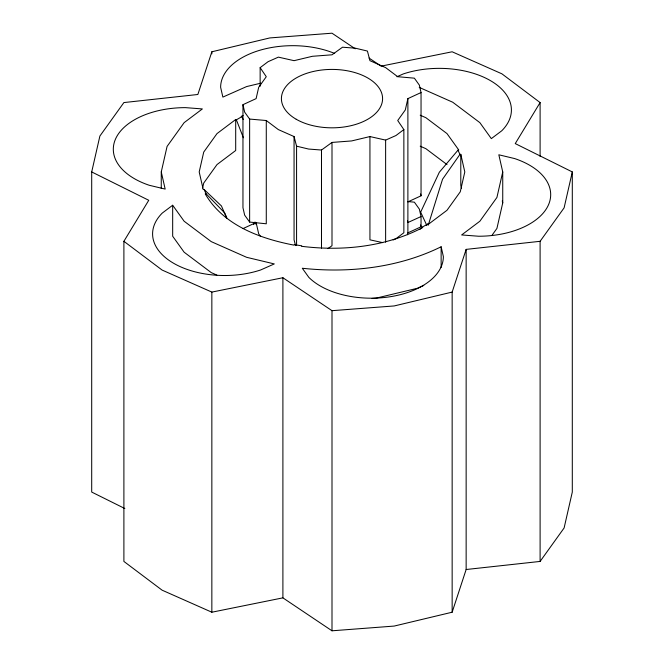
<?xml version="1.0" encoding="UTF-8"?>
<svg xmlns="http://www.w3.org/2000/svg" width="664" height="664" viewBox="0 0 664 664"><rect width="100%" height="100%" fill="white"/><g stroke="black" fill="none" stroke-linecap="round" stroke-linejoin="round"><path stroke-width="1" d="M124.824 508.524L91.698 492.065L91.698 171.934L99.89 136.029L123.894 102.571L197.855 94.487L211.849 51.784L269.808 37.931L332 33.2L355.257 48.804M161.261 171.934L167.079 146.42L184.135 122.649L202.371 108.929L185.405 107.634A72.094 41.624 0 0 0 115.768 138.486A72.094 41.624 0 0 0 149.358 185.306L165.17 189.082L161.261 171.934L161.261 188.46M202.595 188.036L203.723 183.073L216.995 164.581L235.695 150.504L235.695 119.528L236.376 119.827L243.397 137.772M260.139 86.245L260.139 67.662L268.057 61.702L278.374 57.129L294.061 60.673L312.362 56.299L332 54.805L342.508 47.21L355.406 48.19L367.424 51.062L369.939 60.673L385.659 67.637L397.719 76.709L414.369 78.169L419.349 85.108L421.042 92.553L407.887 98.621L405.297 109.958L397.719 120.524L403.861 129.58L403.861 232.757L395.943 238.708L393.129 239.961M407.455 234.741L407.887 232.865L407.887 98.621M502.739 171.934L496.921 197.449L479.864 221.228L461.629 234.948L478.595 236.235A72.094 41.624 0 0 0 548.232 205.392A72.094 41.624 0 0 0 514.641 158.572L498.83 154.787L502.739 171.934L502.739 202.918L496.921 228.433L492.215 234.99M369.043 58.05L381.103 66.143L452.151 51.784L501.918 73.837L540.106 102.571L515.247 143.59L572.302 171.934L564.109 207.849L540.106 241.306L540.106 561.429L466.145 569.513L452.151 612.216L394.192 626.069L332 630.8L282.897 597.857L211.849 612.216L162.082 590.163L123.894 561.429L123.894 241.306L148.753 200.287L91.698 171.934M428.23 225.187L442.556 179.222L459.936 154.413L460.791 154.347L464.8 171.934L460.276 191.78L447.005 210.272L428.305 224.349L427.624 224.042L422.254 227.146L420.013 229.246M452.151 612.216L452.151 292.085L466.145 249.382L540.106 241.306M540.106 561.429L564.109 527.971L572.302 492.065L572.302 171.934M420.212 115.204L425.906 117.719L447.005 133.605L458.766 149.989L457.977 150.18L439.319 172.25L420.661 212.14L426.753 225.27M426.271 225.461L427.624 224.042M235.695 119.528L216.995 133.605L203.723 152.089L199.2 171.934L203.209 189.522L204.064 189.464L221.444 205.956L226.69 218.149M172.673 205.242L162.248 213.086A72.094 41.624 0 0 0 173.711 263.326A72.094 41.624 0 0 0 260.728 269.941L274.307 263.923L246.626 257.308L211.268 241.638L184.135 221.228L172.673 205.242L172.673 236.226L184.135 252.204L211.268 272.622L216.854 275.095M403.861 129.58L395.943 135.539L385.626 140.104L369.939 136.56L351.638 140.934L332 142.428L321.492 150.031L308.594 149.051L296.576 146.171L294.061 136.56L278.341 129.596L266.281 120.524L249.631 119.063L244.651 112.133L242.958 104.688L256.113 98.621L258.703 87.275L266.281 76.709L260.139 67.662M327.958 248.618L332 245.697L332 142.428M236.376 119.827L241.746 116.731L243.24 119.454M242.958 228.607L256.113 222.54L258.703 233.877L260.454 236.318M407.887 201.881L421.042 195.814L421.042 92.553M407.887 232.865L421.042 226.797L421.042 216.547L419.349 209.102L414.369 202.163L407.513 201.532M421.042 216.547L407.887 222.54L407.455 220.647M243.099 115.511L241.223 116.341L241.746 116.731M396.939 76.742L403.272 73.936A72.094 41.624 0 0 1 490.289 80.543A72.094 41.624 0 0 1 501.752 130.791L491.327 138.627L479.864 122.649L452.732 102.231L419.233 87.391M441.137 246.776C398.475 267.766 349.239 273.319 302.303 268.256L308.851 277.386A72.094 41.624 0 0 0 389.942 296.775A72.094 41.624 0 0 0 443.369 256.578L441.137 246.776L441.137 267.434M423.773 285.454L417.374 288.284L376.189 298.136L372.081 298.443M260.695 83.207L246.626 86.569L222.863 97.093L220.631 87.299A72.094 41.624 0 0 1 259.773 50.281A72.094 41.624 0 0 1 334.697 53.46M226.756 217.676L224.681 212.928L206.023 193.697L205.234 193.88C223.37 225.262 260.139 238.65 293.986 245.124L294.318 244.667L301.647 245.804L301.539 246.294C342.607 251.415 385.734 246.85 422.777 227.536L422.254 227.146M452.151 292.085L394.192 305.946L332 310.677L282.897 277.735L211.849 292.085L162.082 270.041L123.894 241.306M242.958 104.688L242.958 207.691L244.651 215.136L249.631 222.075L266.281 223.793L266.281 120.524M382.688 242.634L369.939 239.828L369.939 136.56M420.212 146.18L425.906 148.703L447.005 164.581M457.977 150.18L459.936 154.413M204.064 189.464L206.023 193.697M295.571 245.597L294.061 239.828L294.061 136.56M502.283 200.901L502.739 202.918M461.455 188.261L460.791 185.331L460.791 154.347M420.619 193.954L421.042 195.814M420.619 224.938L421.042 226.797M540.106 102.571L540.106 156.438M466.145 249.382L466.145 569.513M385.626 140.104L385.626 242.252M332 310.677L332 630.8M321.492 150.031L321.492 248.128M296.576 146.171L296.576 245.306M282.897 277.735L282.897 597.857M256.113 222.54L256.113 224.606M249.631 119.063L249.631 222.075M211.849 51.784L211.849 53.859M211.849 292.085L211.849 612.216M255.034 221.992A72.094 41.624 0 0 1 253.673 224.59M296.227 119.271A50.589 29.208 0 0 0 380.862 106.174A50.589 29.208 0 0 0 318.903 70.409A50.589 29.208 0 0 0 296.227 119.271"/></g></svg>
